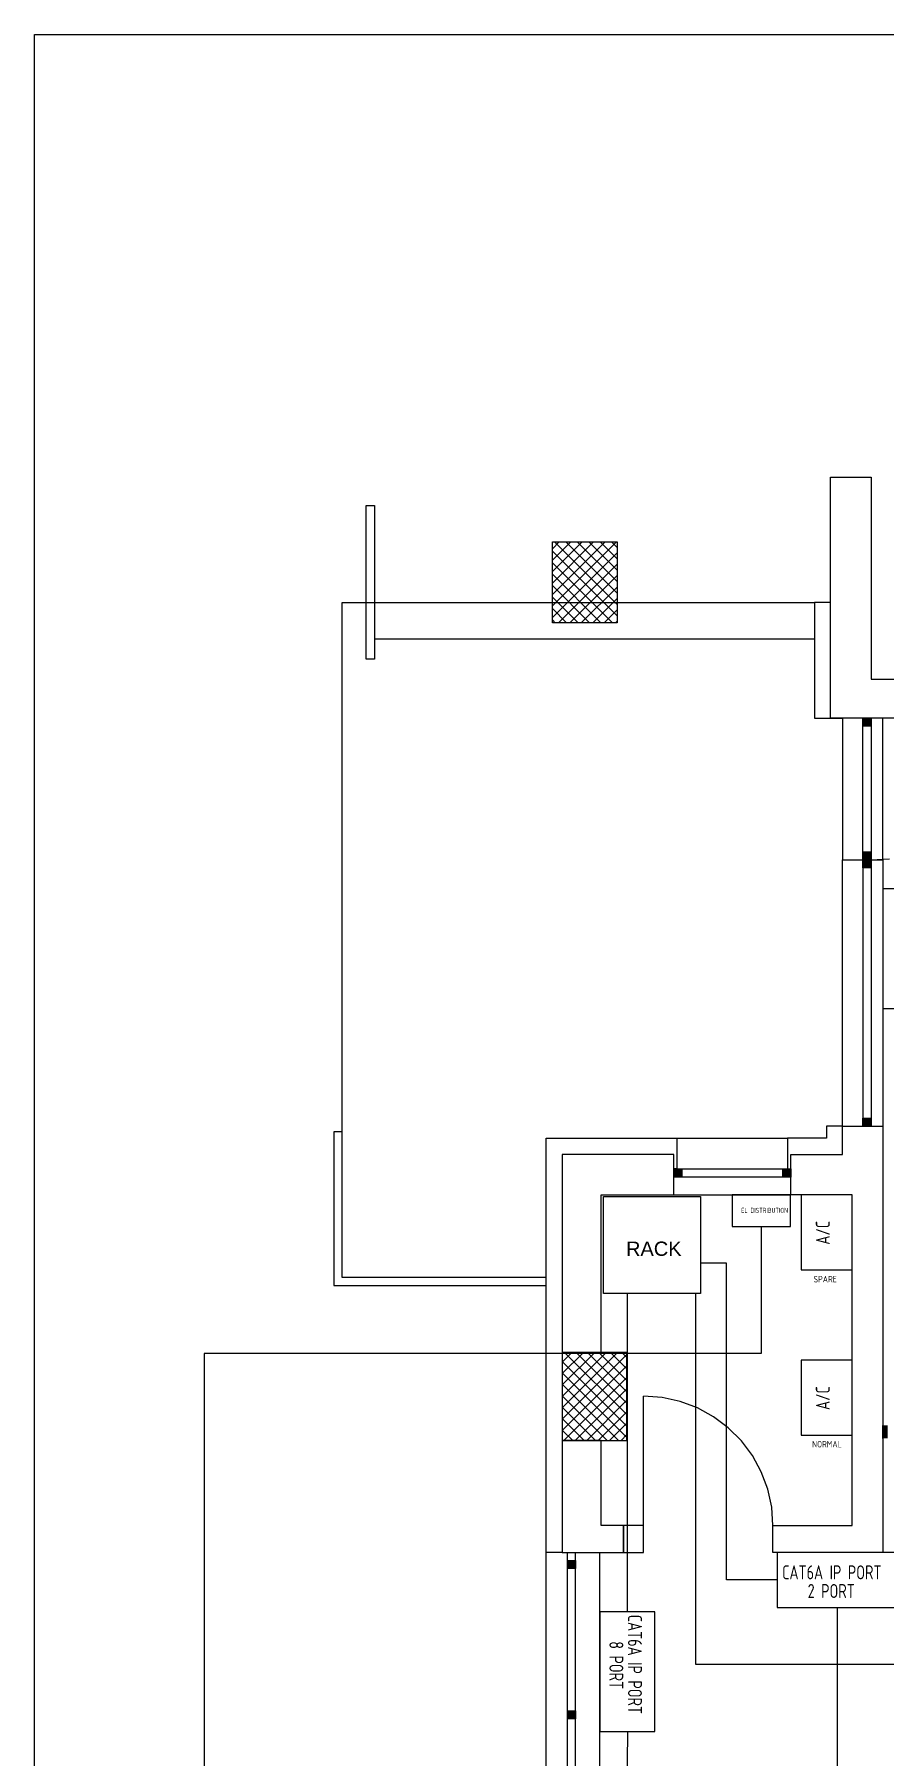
# Model space of a CAD drawing. Extents: x 25325 to 182345, y 3956 to 147305.
# Drawn here: x 91168.78 to 91172.92, y 73651.98 to 73660.37 of the extents above; entities that cross this region are included whole.
import ezdxf

# ---------------------------------------------------------------- set-up
doc = ezdxf.new("R2010")
doc.units = 0
doc.header["$MEASUREMENT"] = 0
for name, color, linetype in [('AC UNIT', 6, 'CONTINUOUS'), ('CAT6A CEILING PORTS', 5, 'CONTINUOUS'), ('CAT6A UNDERGROUND PORTS ROUTING', 1, 'CONTINUOUS'), ('POWER DISTRIBUTION CONTROL LOOP', 2, 'CONTINUOUS')]:
    doc.layers.add(name, color=color, linetype=linetype)
doc.styles.add('PDF Arial', font='arial.ttf')
doc.styles.get("Standard").update_dxf_attribs({"font": 'simplex.shx', "width": 0.7, "height": 10})
doc.styles.add('Tabla_100', font='simplex.shx', dxfattribs={"width": 0.7, "height": 20})

# ---------------------------------------------------------------- blocks, each defined once
blk = doc.blocks.new('Sheet-Климатична и вентилационна система офис помещение етаж 4_1')
at = {"layer": 'CAT6A UNDERGROUND PORTS ROUTING', "true_color": 0xd8d8d8, "transparency": 33554687}
for points in [[(4.8597, 19.7013), (4.8597, 19.7407), (4.8203, 19.7407), (4.8203, 19.7013)], [(4.8597, 19.0502), (4.8597, 19.0895), (4.8203, 19.0895), (4.8203, 19.0502)], [(4.8597, 19.0108), (4.8597, 19.0502), (4.8203, 19.0502), (4.8203, 19.0108)], [(4.8597, 17.7533), (4.8597, 17.7927), (4.8203, 17.7927), (4.8203, 17.7533)], [(3.9384, 17.5056), (3.9384, 17.5449), (3.8991, 17.5449), (3.8991, 17.5056)], [(4.4691, 17.5056), (4.4691, 17.5449), (4.4298, 17.5449), (4.4298, 17.5056)], [(4.9179, 16.2329), (4.9408, 16.2329), (4.9408, 16.2959), (4.9179, 16.2959)], [(3.4219, 15.5991), (3.4219, 15.6385), (3.3826, 15.6385), (3.3826, 15.5991)], [(3.4219, 14.8668), (3.4219, 14.9062), (3.3826, 14.9062), (3.3826, 14.8668)]]:
    blk.add_hatch(color=254, dxfattribs=at).paths.add_polyline_path(points)
at = {"layer": 'CAT6A UNDERGROUND PORTS ROUTING', "color": 7, "transparency": 33554687}
for points in [[(0.7878, 23.0701), (32.7946, 23.0701)], [(0.7878, 0.3149), (0.7878, 23.0701)]]:
    blk.add_lwpolyline(points, dxfattribs=at)
at = {"layer": 'CAT6A UNDERGROUND PORTS ROUTING', "color": 253, "true_color": 0x9c9c9c, "transparency": 33554687}
for points in [[(4.6628, 20.9139), (4.8597, 20.9139), (4.8597, 19.9296), (7.4848, 19.9296), (7.4848, 19.7407), (4.6628, 19.7407), (4.6628, 20.9139)], [(2.4031, 20.7761), (2.4424, 20.7761), (2.4424, 20.0281), (2.4031, 20.0281), (2.4031, 20.7761)], [(3.3085, 20.5653), (3.3422, 20.5989)], [(3.3085, 20.5096), (3.3979, 20.5989)], [(3.3085, 20.4539), (3.4535, 20.5989)], [(3.3085, 20.3982), (3.5092, 20.5989)], [(3.3085, 20.3426), (3.5649, 20.5989)], [(3.3085, 20.2869), (3.6206, 20.5989)], [(3.3085, 20.5989), (3.6235, 20.5989), (3.6235, 20.2052), (3.3085, 20.2052), (3.3085, 20.5989)], [(3.6235, 20.2381), (3.3085, 20.5531)], [(3.6235, 20.2938), (3.3184, 20.5989)], [(3.6235, 20.3495), (3.3741, 20.5989)], [(3.6235, 20.4052), (3.4297, 20.5989)], [(3.6235, 20.4608), (3.4854, 20.5989)], [(3.6235, 20.5165), (3.5411, 20.5989)], [(3.6235, 20.5722), (3.5968, 20.5989)], [(3.3085, 20.2312), (3.6235, 20.5462)], [(3.6007, 20.2052), (3.3085, 20.4974)], [(3.3382, 20.2052), (3.6235, 20.4905)], [(3.545, 20.2052), (3.3085, 20.4417)], [(3.4894, 20.2052), (3.3085, 20.3861)], [(3.3939, 20.2052), (3.6235, 20.4348)], [(2.285, 17.725), (2.285, 20.3036), (4.5841, 20.3036)], [(3.4337, 20.2052), (3.3085, 20.3304)], [(3.4496, 20.2052), (3.6235, 20.3791)], [(3.5053, 20.2052), (3.6235, 20.3235)], [(4.7211, 19.7408), (4.6628, 19.7408), (4.6628, 20.3036), (4.5841, 20.3036), (4.5841, 19.7407), (4.7211, 19.7407)], [(3.378, 20.2052), (3.3085, 20.2747)], [(3.3223, 20.2052), (3.3085, 20.219)], [(3.5609, 20.2052), (3.6235, 20.2678)], [(3.6166, 20.2052), (3.6235, 20.2121)], [(2.4424, 20.1265), (4.5841, 20.1265)], [(4.7211, 19.7407), (4.7211, 19.0502)], [(4.7211, 17.7533), (4.7211, 19.0502), (4.9179, 19.0502), (4.9179, 19.7407)], [(4.8203, 19.7407), (4.8597, 19.7407), (4.8597, 19.7013), (4.8203, 19.7013), (4.8203, 19.7407)], [(4.8597, 19.7407), (4.8597, 19.0502), (4.8203, 19.0502), (4.8203, 19.7407), (4.8597, 19.7407)], [(4.8203, 19.0895), (4.8597, 19.0895), (4.8597, 19.0502), (4.8203, 19.0502), (4.8203, 19.0895)], [(4.8203, 19.0533), (4.8203, 17.7565)], [(4.8203, 19.0502), (4.8597, 19.0502), (4.8597, 19.0108), (4.8203, 19.0108), (4.8203, 19.0502)], [(4.8597, 19.0502), (4.9498, 19.0561)], [(4.8597, 19.0502), (4.8597, 17.7533)], [(4.9179, 19.0502), (4.9179, 17.7533)], [(4.8203, 17.7927), (4.8597, 17.7927), (4.8597, 17.7533), (4.8203, 17.7533), (4.8203, 17.7927)], [(3.2778, 17.0164), (2.285, 17.0164), (2.285, 17.725), (2.2456, 17.725), (2.2456, 16.977), (3.2778, 16.977)], [(3.8991, 17.4187), (4.4691, 17.4187), (4.4691, 17.6156), (4.7211, 17.6156), (4.7211, 17.7533), (4.9179, 17.7533), (4.9179, 15.677), (4.3825, 15.677), (4.3825, 15.8085), (4.7683, 15.8085), (4.7683, 17.4187), (4.4691, 17.4187)], [(4.4534, 17.5449), (4.4691, 17.5449), (4.4691, 17.6156), (4.7211, 17.6156), (4.7211, 17.7337), (4.7211, 17.7533), (4.6424, 17.7533), (4.6424, 17.6943), (4.4534, 17.6943), (4.4534, 17.5449)], [(3.2778, 11.3866), (3.2778, 15.677), (3.2778, 17.6943), (3.9148, 17.6943), (3.9148, 17.5449), (3.8991, 17.5449), (3.8991, 17.6156), (3.3566, 17.6156), (3.3566, 15.677), (3.6542, 15.677), (3.6542, 15.8085), (3.5455, 15.8085), (3.5455, 16.2227), (3.3566, 16.2227), (3.3566, 15.677), (3.2778, 15.677)], [(3.8991, 17.6156), (3.3566, 17.6156), (3.3566, 16.6518), (3.5455, 16.6518), (3.5455, 17.4187), (3.8991, 17.4187), (3.8991, 17.6156)], [(3.9148, 17.6943), (4.4534, 17.6943)], [(3.8991, 17.5449), (4.4691, 17.5449), (4.4691, 17.5056), (3.8991, 17.5056), (3.8991, 17.5449), (3.9384, 17.5449), (3.9384, 17.5056), (3.8991, 17.5056), (3.8991, 17.5449)], [(4.4298, 17.5449), (4.4691, 17.5449), (4.4691, 17.5056), (4.4298, 17.5056), (4.4298, 17.5449)], [(3.5578, 17.4102), (4.0302, 17.4102), (4.0302, 16.9378), (3.5578, 16.9378), (3.5578, 17.4102)], [(3.3566, 16.6046), (3.4037, 16.6518)], [(3.3566, 16.549), (3.4594, 16.6518)], [(3.3566, 16.4933), (3.5151, 16.6518)], [(3.3566, 16.4376), (3.5708, 16.6518)], [(3.3566, 16.3819), (3.6264, 16.6518)], [(3.6715, 16.6518), (3.3566, 16.6518), (3.3566, 16.2227), (3.6715, 16.2227), (3.6715, 16.6518)], [(3.3566, 16.3263), (3.6715, 16.6412)], [(3.6715, 16.2928), (3.3566, 16.6078)], [(3.6715, 16.3485), (3.3682, 16.6518)], [(3.6715, 16.4042), (3.4239, 16.6518)], [(3.6715, 16.4598), (3.4795, 16.6518)], [(3.6715, 16.5155), (3.5352, 16.6518)], [(3.6715, 16.5712), (3.5909, 16.6518)], [(3.6715, 16.6269), (3.6466, 16.6518)], [(3.3566, 16.2706), (3.6715, 16.5855)], [(3.6715, 16.2371), (3.3566, 16.5521)], [(3.3643, 16.2227), (3.6715, 16.5299)], [(3.6303, 16.2227), (3.3566, 16.4964)], [(3.5746, 16.2227), (3.3566, 16.4407)], [(3.42, 16.2227), (3.6715, 16.4742)], [(4.3825, 15.8085), (4.3761, 15.8982), (4.357, 15.986), (4.3256, 16.0702), (4.2825, 16.1491), (4.2287, 16.221), (4.1651, 16.2846), (4.0932, 16.3384), (4.0143, 16.3815), (3.9301, 16.4129), (3.8423, 16.432), (3.7526, 16.4384)], [(3.7526, 15.8085), (3.7526, 16.4384)], [(3.5189, 16.2227), (3.3566, 16.385)], [(3.4757, 16.2227), (3.6715, 16.4185)], [(3.5314, 16.2227), (3.6715, 16.3628)], [(3.4633, 16.2227), (3.3566, 16.3294)], [(3.4076, 16.2227), (3.3566, 16.2737)], [(3.5871, 16.2227), (3.6715, 16.3072)], [(4.9211, 16.2959), (4.9179, 16.2959), (4.9179, 16.2329)], [(4.9179, 16.2959), (4.9211, 16.2959)], [(4.9211, 16.2329), (4.9179, 16.2329), (4.9179, 16.2959)], [(3.6427, 16.2227), (3.6715, 16.2515)], [(4.9179, 16.2329), (4.9211, 16.2329)], [(3.7526, 15.677), (3.7526, 15.8085), (3.6542, 15.8085), (3.6542, 15.677), (3.7526, 15.677)], [(3.3826, 11.8921), (3.3826, 15.677)], [(3.3826, 15.6385), (3.4219, 15.6385), (3.4219, 15.5991), (3.3826, 15.5991), (3.3826, 15.6385)], [(3.4219, 11.8921), (3.4219, 15.677)], [(3.54, 11.8921), (3.54, 15.677)], [(3.3826, 14.9062), (3.4219, 14.9062), (3.4219, 14.8668), (3.3826, 14.8668), (3.3826, 14.9062)]]:
    blk.add_lwpolyline(points, dxfattribs=at)
at = {"layer": 'CAT6A UNDERGROUND PORTS ROUTING', "color": 253, "true_color": 0x9c9c9c, "insert": (3.6671, 17.1208), "char_height": 0.069591, "attachment_point": 7, "style": 'PDF Arial'}
blk.add_mtext('\\W1.000877;RACK', dxfattribs=at)

msp = doc.modelspace()

# ---------------------------------------------------------------- linework, layer by layer
at = {"layer": 'AC UNIT'}
for points in [[(91172.5164, 73654.349), (91172.7653, 73654.349), (91172.7653, 73654.714), (91172.5164, 73654.714)], [(91172.5164, 73653.5439), (91172.7653, 73653.5439), (91172.7653, 73653.9089), (91172.5164, 73653.9089)]]:
    msp.add_lwpolyline(points, close=True, dxfattribs=at)
at = {"layer": 'CAT6A CEILING PORTS'}
for p, q in [((91172.1526, 73654.3812), (91172.0272, 73654.3812)), ((91172.1526, 73652.8388), (91172.1526, 73654.3812)), ((91172.4004, 73652.8388), (91172.1526, 73652.8388)), ((91172.6919, 73652.7052), (91172.6919, 73651.8214))]:
    msp.add_line(p, q, dxfattribs=at)
msp.add_lwpolyline([(91172.4004, 73652.9724), (91172.4004, 73652.7052), (91172.9833, 73652.7052), (91172.9833, 73652.9724)], close=True, dxfattribs=at)
at = {"layer": 'CAT6A UNDERGROUND PORTS ROUTING'}
for p, q in [((91171.6706, 73652.6838), (91171.6706, 73654.2331)), ((91172.0037, 73652.4268), (91172.0037, 73654.2331)), ((91186.8859, 73652.4268), (91172.0037, 73652.4268)), ((91171.6706, 73652.1009), (91171.651, 73649.0959))]:
    msp.add_line(p, q, dxfattribs=at)
for points in [[(91173.1821, 73656.205), (91172.9149, 73656.205), (91172.9149, 73655.6221), (91173.1821, 73655.6221)], [(91171.8042, 73652.6838), (91171.537, 73652.6838), (91171.537, 73652.1009), (91171.8042, 73652.1009)]]:
    msp.add_lwpolyline(points, close=True, dxfattribs=at)
at = {"layer": 'POWER DISTRIBUTION CONTROL LOOP'}
for p, q in [((91172.3227, 73654.5598), (91172.3227, 73653.9416)), ((91172.3227, 73653.9416), (91169.6114, 73653.9416)), ((91169.6114, 73653.9416), (91169.6114, 73645.7826))]:
    msp.add_line(p, q, dxfattribs=at)
msp.add_lwpolyline([(91172.1811, 73654.714), (91172.1811, 73654.5598), (91172.4644, 73654.5598), (91172.4644, 73654.714)], close=True, dxfattribs=at)

# ---------------------------------------------------------------- block references
at = {"layer": 'CAT6A UNDERGROUND PORTS ROUTING'}
msp.add_blockref('Sheet-Климатична и вентилационна система офис помещение етаж 4_1', (91167.997, 73637.2953), dxfattribs=at)

# ---------------------------------------------------------------- texts
at = {"layer": 'AC UNIT', "char_height": 0.06803, "attachment_point": 1, "rotation": 90, "style": 'Tabla_100'}
for insert in [(91172.588, 73654.4714), (91172.588, 73653.6663)]:
    msp.add_mtext_dynamic_manual_height_columns('A/C', width=3.074449, gutter_width=0.3421, heights=[0], dxfattribs=dict(at, insert=insert))
at = {"layer": 'AC UNIT', "char_height": 0.03202, "attachment_point": 1, "style": 'Tabla_100'}
for s, insert in [('SPARE', (91172.5766, 73654.3197)), ('NORMAL', (91172.5701, 73653.516))]:
    msp.add_mtext_dynamic_manual_height_columns(s, width=1.446936, gutter_width=0.161, heights=[0], dxfattribs=dict(at, insert=insert))
at = {"layer": 'CAT6A CEILING PORTS', "attachment_point": 1, "style": 'Tabla_100'}
for s, insert, char_height in [('CAT6A IP PORT', (91172.4238, 73652.9098), 0.068034), ('2 PORT', (91172.5483, 73652.819), 0.06803)]:
    msp.add_mtext_dynamic_manual_height_columns(s, width=3.074449, gutter_width=0.3421, heights=[0], dxfattribs=dict(at, insert=insert, char_height=char_height))
at = {"layer": 'CAT6A UNDERGROUND PORTS ROUTING', "attachment_point": 1, "rotation": 270, "style": 'Tabla_100'}
for s, insert, char_height in [('CAT6A IP PORT', (91171.7416, 73652.6696), 0.068034), ('8 PORT', (91171.6509, 73652.54), 0.06803)]:
    msp.add_mtext_dynamic_manual_height_columns(s, width=3.074449, gutter_width=0.3421, heights=[0], dxfattribs=dict(at, insert=insert, char_height=char_height))
at = {"layer": 'POWER DISTRIBUTION CONTROL LOOP', "insert": (91172.2248, 73654.6511), "char_height": 0.0247, "attachment_point": 1}
msp.add_mtext('EL DISTRIBUTION', dxfattribs=at)

doc.saveas('drawing.dxf')
